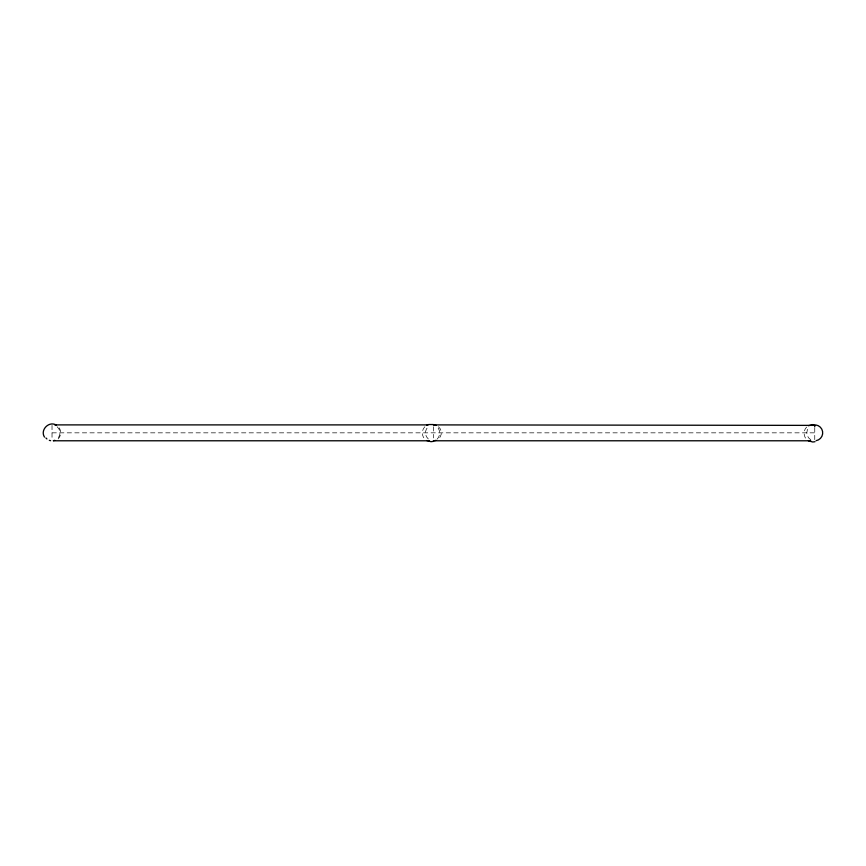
<?xml version="1.0" encoding="UTF-8"?>
<svg xmlns="http://www.w3.org/2000/svg" width="866" height="866" viewBox="0 0 866 866"><rect width="100%" height="100%" fill="white"/><g stroke="black" fill="none" stroke-linecap="round" stroke-linejoin="round"><path stroke-width="0.65" stroke-dasharray="4.33 3.25" d="M58.195 438.889C61.508 435.609 61.508 429.839 58.195 426.559M424.838 426.797C421.515 430.077 421.515 435.847 424.838 439.127M437.168 439.127C440.491 435.847 440.491 430.077 437.168 426.797M806.603 427.111C803.28 430.391 803.28 436.161 806.603 439.441M52.025 432.838L814.754 432.838M814.754 427.739L814.754 440.664M433.39 426.754L433.39 437.947M52.025 425.379L52.025 439.722M438.499 426.754A7.946 7.946 0 0 1 438.499 438.932M428.28 438.932A7.946 7.946 0 0 1 428.28 426.754M57.134 426.754A7.946 7.946 0 0 1 57.134 438.932M810.782 439.722A7.946 7.946 0 0 1 808.671 427.739"/><path stroke-width="1.3" d="M426.646 425.412L428.746 424.535L433.26 424.535M808.411 425.726L812.773 424.556M433.26 441.389L431.008 441.682L426.646 440.513M815.025 441.703L812.773 441.996L808.411 440.837M54.731 424.892L427.977 424.892M53.378 440.783L429.33 440.783M810.695 440.783L433.39 440.783A7.946 7.946 0 0 0 436.107 440.307M56.387 425.163C49.156 420.551 39.847 429.85 44.469 437.081M814.754 425.379L433.39 424.892A7.946 7.946 0 0 1 436.107 425.379M814.754 425.964L814.754 426.754M813.38 425.022A7.946 7.946 0 0 1 822.581 431.463A7.946 7.946 0 0 1 816.129 440.664M54.742 440.307A7.946 7.946 0 0 1 53.4 440.664M50.639 440.664A7.946 7.946 0 0 1 49.308 440.307M46.916 438.932A7.946 7.946 0 0 1 45.941 437.947"/></g></svg>
